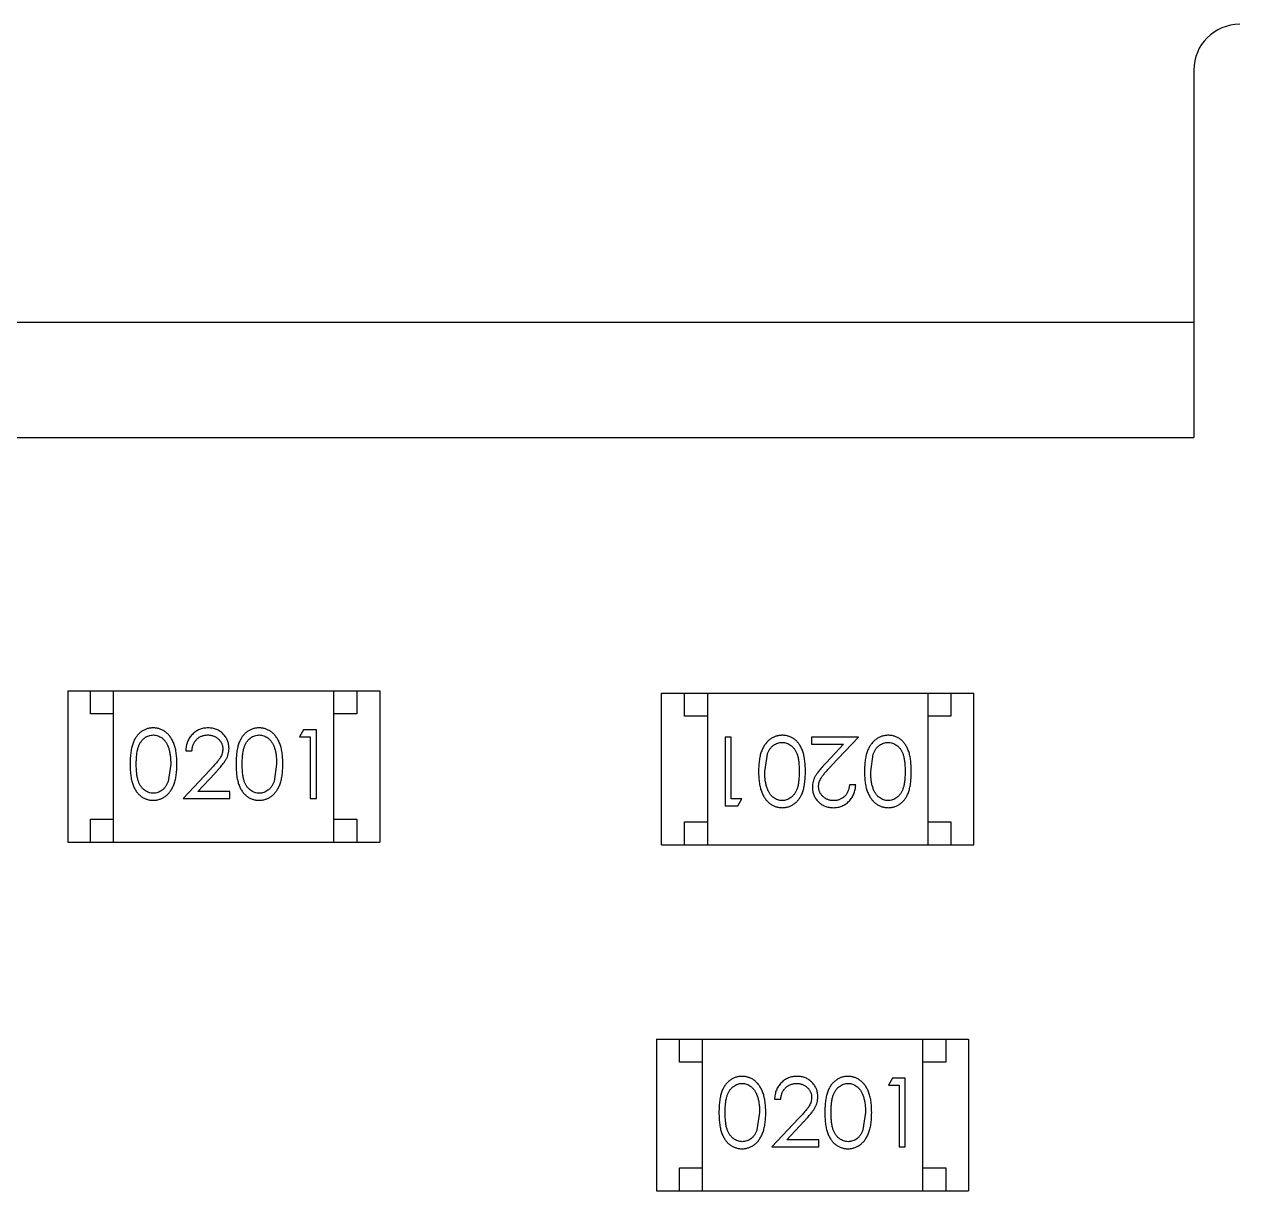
# Model space of a CAD drawing. Header units: millimetres. Extents: x -67 to 102, y -58 to 29.
# Drawn here: x 63.494 to 66.142, y -15.58 to -13.039 of the extents above; entities that cross this region are included whole.
import ezdxf

# ---------------------------------------------------------------- set-up
doc = ezdxf.new("R2010")
doc.units = ezdxf.units.MM
doc.header["$LTSCALE"] = 1.21
doc.header["$MEASUREMENT"] = 0
doc.layers.get('0').update_dxf_attribs({"linetype": 'CONTINUOUS'})

msp = doc.modelspace()

# ---------------------------------------------------------------- linework, layer by layer
at = {"color": 7, "linetype": 'Continuous'}
for p, q in [((66.0423, -13.1389), (66.0423, -13.9389)), ((66.0423, -13.6889), (58.8423, -13.6889)), ((58.8423, -13.9389), (66.0423, -13.9389)), ((63.5889, -14.4911), (63.5889, -14.8211)), ((63.5889, -14.4911), (64.2689, -14.4911)), ((63.6389, -14.5411), (63.6389, -14.4911)), ((63.6889, -14.8211), (63.6889, -14.4911)), ((64.1689, -14.8211), (64.1689, -14.4911)), ((64.2189, -14.4911), (64.2189, -14.5411)), ((64.2689, -14.4911), (64.2689, -14.8211)), ((64.8829, -14.4966), (65.5629, -14.4966)), ((64.8829, -14.8266), (64.8829, -14.4966)), ((64.9329, -14.5466), (64.9329, -14.4966)), ((64.9829, -14.4966), (64.9829, -14.8266)), ((65.4629, -14.4966), (65.4629, -14.8266)), ((65.5129, -14.4966), (65.5129, -14.5466)), ((65.5629, -14.8266), (65.5629, -14.4966)), ((63.6889, -14.5411), (63.6389, -14.5411)), ((64.2189, -14.5411), (64.1689, -14.5411)), ((64.9829, -14.5466), (64.9329, -14.5466)), ((65.5129, -14.5466), (65.4629, -14.5466)), ((64.103, -14.5758), (64.0942, -14.5912)), ((64.1307, -14.5758), (64.103, -14.5758)), ((64.1307, -14.7258), (64.1307, -14.5758)), ((64.0942, -14.5912), (64.1173, -14.5912)), ((64.1173, -14.5912), (64.1173, -14.7258)), ((65.0346, -14.5919), (65.0211, -14.5919)), ((65.0211, -14.5919), (65.0211, -14.7419)), ((65.0346, -14.7265), (65.0346, -14.5919)), ((65.3115, -14.5919), (65.2096, -14.5919)), ((65.2096, -14.5919), (65.2096, -14.6073)), ((65.2096, -14.6073), (65.2794, -14.6073)), ((65.2794, -14.6073), (65.2418, -14.6473)), ((65.2533, -14.654), (65.3115, -14.5919)), ((63.8461, -14.622), (63.8596, -14.622)), ((65.1076, -14.6669), (65.1133, -14.6292)), ((65.3384, -14.6669), (65.3441, -14.6292)), ((63.8134, -14.6508), (63.8077, -14.6885)), ((63.8985, -14.6637), (63.8404, -14.7258)), ((64.0442, -14.6508), (64.0385, -14.6885)), ((63.8725, -14.7104), (63.91, -14.6704)), ((65.3057, -14.6958), (65.2923, -14.6958)), ((63.9423, -14.7104), (63.8725, -14.7104)), ((63.9423, -14.7258), (63.9423, -14.7104)), ((63.8404, -14.7258), (63.9423, -14.7258)), ((64.1173, -14.7258), (64.1307, -14.7258)), ((65.0211, -14.7419), (65.0488, -14.7419)), ((65.0576, -14.7265), (65.0346, -14.7265)), ((65.0488, -14.7419), (65.0576, -14.7265)), ((63.6389, -14.8211), (63.6389, -14.7711)), ((63.6389, -14.7711), (63.6889, -14.7711)), ((64.1689, -14.7711), (64.2189, -14.7711)), ((64.2189, -14.7711), (64.2189, -14.8211)), ((64.9329, -14.7766), (64.9829, -14.7766)), ((64.9329, -14.8266), (64.9329, -14.7766)), ((65.4629, -14.7766), (65.5129, -14.7766)), ((65.5129, -14.7766), (65.5129, -14.8266)), ((63.5889, -14.8211), (64.2689, -14.8211)), ((64.8829, -14.8266), (65.5629, -14.8266)), ((64.8718, -15.2503), (65.5518, -15.2503)), ((64.8718, -15.2503), (64.8718, -15.5803)), ((64.9218, -15.3003), (64.9218, -15.2503)), ((64.9718, -15.5803), (64.9718, -15.2503)), ((65.4518, -15.5803), (65.4518, -15.2503)), ((65.5018, -15.2503), (65.5018, -15.3003)), ((65.5518, -15.2503), (65.5518, -15.5803)), ((64.9718, -15.3003), (64.9218, -15.3003)), ((65.5018, -15.3003), (65.4518, -15.3003)), ((65.3859, -15.335), (65.3771, -15.3504)), ((65.3771, -15.3504), (65.4002, -15.3504)), ((65.4136, -15.335), (65.3859, -15.335)), ((65.4002, -15.3504), (65.4002, -15.485)), ((65.4136, -15.485), (65.4136, -15.335)), ((65.129, -15.3812), (65.1425, -15.3812)), ((65.0963, -15.41), (65.0906, -15.4477)), ((65.3271, -15.41), (65.3214, -15.4477)), ((65.1814, -15.423), (65.1232, -15.485)), ((65.1554, -15.4697), (65.1929, -15.4296)), ((65.1232, -15.485), (65.2252, -15.485)), ((65.2252, -15.4697), (65.1554, -15.4697)), ((65.2252, -15.485), (65.2252, -15.4697)), ((65.4002, -15.485), (65.4136, -15.485)), ((64.9218, -15.5303), (64.9718, -15.5303)), ((64.9218, -15.5803), (64.9218, -15.5303)), ((65.4518, -15.5303), (65.5018, -15.5303)), ((65.5018, -15.5303), (65.5018, -15.5803)), ((64.8718, -15.5803), (65.5518, -15.5803))]:
    msp.add_line(p, q, dxfattribs=at)
msp.add_arc((66.1423, -13.1389), 0.1, 90, 180, dxfattribs=at)
for points, knots in [([(63.7751, -14.572), (63.7739, -14.572), (63.7716, -14.572), (63.7681, -14.5724), (63.7648, -14.5731), (63.7615, -14.574), (63.7583, -14.5752), (63.7552, -14.5767), (63.7521, -14.5784), (63.7492, -14.5803), (63.7464, -14.5825), (63.7437, -14.585), (63.7412, -14.5877), (63.7389, -14.5907), (63.7368, -14.5939), (63.7347, -14.5973), (63.7329, -14.601), (63.7312, -14.605), (63.7298, -14.6093), (63.7285, -14.614), (63.7274, -14.6191), (63.7265, -14.6247), (63.7258, -14.6306), (63.7253, -14.637), (63.725, -14.6438), (63.725, -14.6485), (63.725, -14.6509)], [0, 0, 0, 0, 0.033742, 0.066533, 0.099153, 0.13154, 0.164087, 0.196563, 0.229707, 0.263315, 0.297504, 0.331686, 0.366482, 0.4021, 0.438958, 0.476748, 0.515985, 0.556589, 0.599519, 0.645765, 0.695487, 0.748721, 0.805687, 0.866754, 0.931405, 1, 1, 1, 1]), ([(63.7384, -14.6508), (63.7384, -14.6488), (63.7384, -14.6449), (63.7387, -14.6392), (63.739, -14.634), (63.7396, -14.6291), (63.7402, -14.6245), (63.741, -14.6204), (63.7419, -14.6166), (63.743, -14.6132), (63.7442, -14.6101), (63.7456, -14.6072), (63.7471, -14.6045), (63.7487, -14.602), (63.7505, -14.5997), (63.7524, -14.5975), (63.7544, -14.5956), (63.7572, -14.5933), (63.761, -14.591), (63.7657, -14.5888), (63.7706, -14.5876), (63.7739, -14.5874), (63.7756, -14.5874)], [0, 0, 0, 0, 0.073302, 0.142286, 0.206253, 0.266017, 0.321612, 0.372532, 0.419497, 0.462398, 0.502825, 0.541489, 0.579034, 0.615143, 0.650298, 0.684912, 0.718701, 0.752189, 0.817245, 0.879117, 0.939613, 1, 1, 1, 1]), ([(63.8269, -14.6509), (63.8269, -14.6486), (63.8268, -14.6441), (63.8265, -14.6375), (63.826, -14.6313), (63.8252, -14.6255), (63.8243, -14.62), (63.8231, -14.6149), (63.8217, -14.6101), (63.8201, -14.6057), (63.8183, -14.6016), (63.8164, -14.5978), (63.8143, -14.5942), (63.812, -14.5909), (63.8096, -14.5879), (63.807, -14.5851), (63.8043, -14.5826), (63.8014, -14.5804), (63.7985, -14.5784), (63.7954, -14.5767), (63.7922, -14.5752), (63.7889, -14.574), (63.7856, -14.5731), (63.7822, -14.5724), (63.7787, -14.572), (63.7763, -14.572), (63.7751, -14.572)], [0, 0, 0, 0, 0.065278, 0.127205, 0.186168, 0.241675, 0.294115, 0.343609, 0.390387, 0.434463, 0.476646, 0.517002, 0.555936, 0.593716, 0.630057, 0.665601, 0.700745, 0.734917, 0.768681, 0.802087, 0.834849, 0.867433, 0.900138, 0.932806, 0.966212, 1, 1, 1, 1]), ([(63.7756, -14.5874), (63.7772, -14.5874), (63.7805, -14.5876), (63.7853, -14.5889), (63.79, -14.591), (63.7938, -14.5933), (63.7966, -14.5956), (63.7987, -14.5976), (63.8006, -14.5999), (63.8024, -14.6023), (63.8041, -14.605), (63.8057, -14.608), (63.8071, -14.6112), (63.8084, -14.6146), (63.8096, -14.6183), (63.8107, -14.6222), (63.8115, -14.6263), (63.8122, -14.6308), (63.8127, -14.6354), (63.8132, -14.6403), (63.8134, -14.6455), (63.8134, -14.649), (63.8134, -14.6508)], [0, 0, 0, 0, 0.059689, 0.119507, 0.181075, 0.246162, 0.279894, 0.314468, 0.350403, 0.387474, 0.426147, 0.466624, 0.508745, 0.553328, 0.600058, 0.649177, 0.700552, 0.754894, 0.811825, 0.871514, 0.934319, 1, 1, 1, 1]), ([(63.895, -14.572), (63.8934, -14.572), (63.8901, -14.5721), (63.8852, -14.5728), (63.8806, -14.5739), (63.8762, -14.5754), (63.872, -14.5774), (63.868, -14.5798), (63.8641, -14.5827), (63.8606, -14.586), (63.8573, -14.5896), (63.8544, -14.5935), (63.852, -14.5977), (63.85, -14.6021), (63.8483, -14.6067), (63.8472, -14.6116), (63.8464, -14.6167), (63.8462, -14.6202), (63.8461, -14.622)], [0, 0, 0, 0, 0.06445, 0.126725, 0.187421, 0.247417, 0.306749, 0.366595, 0.427749, 0.490235, 0.553031, 0.614805, 0.676505, 0.738096, 0.801021, 0.864897, 0.931209, 1, 1, 1, 1]), ([(63.8596, -14.622), (63.8597, -14.6206), (63.86, -14.618), (63.8607, -14.6143), (63.8616, -14.6107), (63.8629, -14.6074), (63.8644, -14.6043), (63.8661, -14.6014), (63.8681, -14.5988), (63.8704, -14.5964), (63.8729, -14.5943), (63.8755, -14.5924), (63.8782, -14.5909), (63.8812, -14.5896), (63.8843, -14.5886), (63.8875, -14.5879), (63.8909, -14.5874), (63.8932, -14.5874), (63.8943, -14.5874)], [0, 0, 0, 0, 0.073648, 0.143686, 0.210962, 0.275557, 0.338064, 0.399311, 0.4594, 0.51934, 0.579024, 0.637809, 0.695959, 0.754122, 0.813113, 0.873453, 0.935561, 1, 1, 1, 1]), ([(63.8943, -14.5874), (63.8955, -14.5874), (63.8977, -14.5874), (63.9009, -14.5879), (63.904, -14.5886), (63.907, -14.5896), (63.9098, -14.5908), (63.9125, -14.5924), (63.9151, -14.5942), (63.9175, -14.5963), (63.9197, -14.5986), (63.9216, -14.601), (63.9232, -14.6035), (63.9246, -14.6062), (63.9256, -14.6089), (63.9263, -14.6118), (63.9268, -14.6147), (63.9269, -14.6167), (63.9269, -14.6178)], [0, 0, 0, 0, 0.068027, 0.133505, 0.19695, 0.26027, 0.322741, 0.384982, 0.448465, 0.513424, 0.578224, 0.640011, 0.700094, 0.760067, 0.819012, 0.877878, 0.938035, 1, 1, 1, 1]), ([(63.9404, -14.6166), (63.9403, -14.6151), (63.9402, -14.6122), (63.9396, -14.6078), (63.9386, -14.6037), (63.9373, -14.5997), (63.9355, -14.5958), (63.9333, -14.5921), (63.9308, -14.5886), (63.9279, -14.5852), (63.9247, -14.5821), (63.9211, -14.5794), (63.9174, -14.5771), (63.9134, -14.5752), (63.9091, -14.5738), (63.9046, -14.5727), (63.8999, -14.5721), (63.8967, -14.572), (63.895, -14.572)], [0, 0, 0, 0, 0.06271, 0.123347, 0.183401, 0.242828, 0.302097, 0.36242, 0.423725, 0.487032, 0.550491, 0.612709, 0.674265, 0.73617, 0.799211, 0.863483, 0.930525, 1, 1, 1, 1]), ([(64.0059, -14.572), (64.0047, -14.572), (64.0024, -14.572), (63.9989, -14.5724), (63.9955, -14.5731), (63.9923, -14.574), (63.989, -14.5752), (63.9859, -14.5767), (63.9829, -14.5784), (63.9799, -14.5803), (63.9771, -14.5825), (63.9745, -14.585), (63.972, -14.5877), (63.9697, -14.5907), (63.9675, -14.5939), (63.9655, -14.5973), (63.9637, -14.601), (63.962, -14.605), (63.9605, -14.6093), (63.9592, -14.614), (63.9581, -14.6191), (63.9573, -14.6247), (63.9566, -14.6306), (63.9561, -14.637), (63.9558, -14.6438), (63.9558, -14.6485), (63.9557, -14.6509)], [0, 0, 0, 0, 0.033742, 0.066533, 0.099153, 0.13154, 0.164087, 0.196563, 0.229707, 0.263315, 0.297504, 0.331686, 0.366482, 0.4021, 0.438958, 0.476748, 0.515985, 0.556589, 0.599519, 0.645765, 0.695487, 0.748721, 0.805687, 0.866754, 0.931405, 1, 1, 1, 1]), ([(63.9692, -14.6508), (63.9692, -14.6488), (63.9692, -14.6449), (63.9695, -14.6392), (63.9698, -14.634), (63.9703, -14.6291), (63.9709, -14.6245), (63.9718, -14.6204), (63.9727, -14.6166), (63.9738, -14.6132), (63.975, -14.6101), (63.9764, -14.6072), (63.9779, -14.6045), (63.9795, -14.602), (63.9812, -14.5997), (63.9831, -14.5975), (63.9851, -14.5956), (63.988, -14.5933), (63.9918, -14.591), (63.9965, -14.5888), (64.0014, -14.5876), (64.0047, -14.5874), (64.0063, -14.5874)], [0, 0, 0, 0, 0.073302, 0.142286, 0.206253, 0.266017, 0.321612, 0.372532, 0.419497, 0.462398, 0.502825, 0.541489, 0.579034, 0.615143, 0.650298, 0.684912, 0.718701, 0.752189, 0.817245, 0.879117, 0.939613, 1, 1, 1, 1]), ([(64.0577, -14.6509), (64.0576, -14.6486), (64.0576, -14.6441), (64.0573, -14.6375), (64.0568, -14.6313), (64.056, -14.6255), (64.055, -14.62), (64.0539, -14.6149), (64.0525, -14.6101), (64.0509, -14.6057), (64.0491, -14.6016), (64.0472, -14.5978), (64.045, -14.5942), (64.0428, -14.5909), (64.0404, -14.5879), (64.0378, -14.5851), (64.0351, -14.5826), (64.0322, -14.5804), (64.0292, -14.5784), (64.0261, -14.5767), (64.023, -14.5752), (64.0197, -14.574), (64.0164, -14.5731), (64.013, -14.5724), (64.0095, -14.572), (64.0071, -14.572), (64.0059, -14.572)], [0, 0, 0, 0, 0.065278, 0.127205, 0.186168, 0.241675, 0.294115, 0.343609, 0.390387, 0.434463, 0.476646, 0.517002, 0.555936, 0.593716, 0.630057, 0.665601, 0.700745, 0.734917, 0.768681, 0.802087, 0.834849, 0.867433, 0.900138, 0.932806, 0.966212, 1, 1, 1, 1]), ([(64.0063, -14.5874), (64.008, -14.5874), (64.0113, -14.5876), (64.0161, -14.5889), (64.0208, -14.591), (64.0245, -14.5933), (64.0274, -14.5956), (64.0294, -14.5976), (64.0314, -14.5999), (64.0332, -14.6023), (64.0349, -14.605), (64.0364, -14.608), (64.0379, -14.6112), (64.0392, -14.6146), (64.0404, -14.6183), (64.0414, -14.6222), (64.0422, -14.6263), (64.043, -14.6308), (64.0435, -14.6354), (64.044, -14.6403), (64.0441, -14.6455), (64.0442, -14.649), (64.0442, -14.6508)], [0, 0, 0, 0, 0.059689, 0.119507, 0.181075, 0.246162, 0.279894, 0.314468, 0.350403, 0.387474, 0.426147, 0.466624, 0.508745, 0.553328, 0.600058, 0.649177, 0.700552, 0.754894, 0.811825, 0.871514, 0.934319, 1, 1, 1, 1]), ([(65.1459, -14.5881), (65.1448, -14.5881), (65.1424, -14.5881), (65.1389, -14.5886), (65.1354, -14.5892), (65.1321, -14.5901), (65.1288, -14.5914), (65.1256, -14.5928), (65.1225, -14.5946), (65.1195, -14.5965), (65.1166, -14.5988), (65.1139, -14.6013), (65.1113, -14.6041), (65.1089, -14.6071), (65.1066, -14.6104), (65.1046, -14.614), (65.1026, -14.6178), (65.1009, -14.6219), (65.0992, -14.6263), (65.0979, -14.631), (65.0968, -14.6361), (65.0958, -14.6416), (65.0951, -14.6474), (65.0945, -14.6535), (65.0943, -14.6601), (65.0942, -14.6646), (65.0942, -14.6668)], [0, 0, 0, 0, 0.033824, 0.067298, 0.10028, 0.133019, 0.165736, 0.198792, 0.232372, 0.266409, 0.301016, 0.336196, 0.371972, 0.408574, 0.446394, 0.485225, 0.525372, 0.567224, 0.611081, 0.65775, 0.70702, 0.759235, 0.814484, 0.873227, 0.934937, 1, 1, 1, 1]), ([(65.1961, -14.6668), (65.1961, -14.6645), (65.1961, -14.6598), (65.1958, -14.6531), (65.1953, -14.6467), (65.1945, -14.6408), (65.1936, -14.6352), (65.1926, -14.6301), (65.1912, -14.6254), (65.1897, -14.621), (65.188, -14.617), (65.1862, -14.6133), (65.1842, -14.6098), (65.182, -14.6066), (65.1797, -14.6037), (65.1772, -14.6009), (65.1746, -14.5985), (65.1718, -14.5963), (65.1688, -14.5944), (65.1658, -14.5927), (65.1627, -14.5912), (65.1595, -14.5901), (65.1563, -14.5892), (65.1529, -14.5885), (65.1495, -14.5881), (65.1471, -14.5881), (65.1459, -14.5881)], [0, 0, 0, 0, 0.068113, 0.132564, 0.193427, 0.250218, 0.303569, 0.353576, 0.400235, 0.443586, 0.484619, 0.524292, 0.56238, 0.599049, 0.63494, 0.669782, 0.704009, 0.737842, 0.771098, 0.803896, 0.836415, 0.868639, 0.900715, 0.933378, 0.966213, 1, 1, 1, 1]), ([(65.3767, -14.5881), (65.3755, -14.5881), (65.3731, -14.5881), (65.3696, -14.5886), (65.3662, -14.5892), (65.3628, -14.5901), (65.3596, -14.5914), (65.3564, -14.5928), (65.3533, -14.5946), (65.3503, -14.5965), (65.3474, -14.5988), (65.3447, -14.6013), (65.3421, -14.6041), (65.3397, -14.6071), (65.3374, -14.6104), (65.3353, -14.614), (65.3334, -14.6178), (65.3316, -14.6219), (65.33, -14.6263), (65.3287, -14.631), (65.3275, -14.6361), (65.3266, -14.6416), (65.3259, -14.6474), (65.3253, -14.6535), (65.325, -14.6601), (65.325, -14.6646), (65.3249, -14.6668)], [0, 0, 0, 0, 0.033824, 0.067298, 0.10028, 0.133019, 0.165736, 0.198792, 0.232372, 0.266409, 0.301016, 0.336196, 0.371972, 0.408574, 0.446394, 0.485225, 0.525372, 0.567224, 0.611081, 0.65775, 0.70702, 0.759235, 0.814484, 0.873227, 0.934937, 1, 1, 1, 1]), ([(65.4269, -14.6668), (65.4269, -14.6645), (65.4268, -14.6598), (65.4265, -14.6531), (65.426, -14.6467), (65.4253, -14.6408), (65.4244, -14.6352), (65.4233, -14.6301), (65.422, -14.6254), (65.4205, -14.621), (65.4188, -14.617), (65.417, -14.6133), (65.4149, -14.6098), (65.4128, -14.6066), (65.4105, -14.6037), (65.408, -14.6009), (65.4053, -14.5985), (65.4025, -14.5963), (65.3996, -14.5944), (65.3966, -14.5927), (65.3935, -14.5912), (65.3903, -14.5901), (65.387, -14.5892), (65.3837, -14.5885), (65.3802, -14.5881), (65.3779, -14.5881), (65.3767, -14.5881)], [0, 0, 0, 0, 0.068113, 0.132564, 0.193427, 0.250218, 0.303569, 0.353576, 0.400235, 0.443586, 0.484619, 0.524292, 0.56238, 0.599049, 0.63494, 0.669782, 0.704009, 0.737842, 0.771098, 0.803896, 0.836415, 0.868639, 0.900715, 0.933378, 0.966213, 1, 1, 1, 1]), ([(65.1133, -14.6292), (65.1137, -14.6281), (65.1145, -14.6261), (65.1158, -14.6232), (65.1173, -14.6204), (65.1189, -14.6179), (65.1206, -14.6156), (65.1225, -14.6135), (65.1245, -14.6116), (65.1273, -14.6093), (65.131, -14.607), (65.1357, -14.605), (65.1405, -14.6037), (65.1438, -14.6035), (65.1455, -14.6034)], [0, 0, 0, 0, 0.075949, 0.148549, 0.218996, 0.286119, 0.351826, 0.416074, 0.478265, 0.540325, 0.660405, 0.774606, 0.887187, 1, 1, 1, 1]), ([(65.1455, -14.6034), (65.1471, -14.6035), (65.1505, -14.6037), (65.1553, -14.605), (65.1601, -14.6071), (65.1638, -14.6094), (65.1667, -14.6117), (65.1687, -14.6137), (65.1706, -14.6158), (65.1724, -14.6181), (65.174, -14.6206), (65.1755, -14.6234), (65.1769, -14.6263), (65.1781, -14.6294), (65.1792, -14.6328), (65.1801, -14.6365), (65.1809, -14.6407), (65.1816, -14.6452), (65.182, -14.6501), (65.1824, -14.6554), (65.1826, -14.661), (65.1826, -14.6649), (65.1826, -14.6669)], [0, 0, 0, 0, 0.060034, 0.120278, 0.182348, 0.247919, 0.281641, 0.315701, 0.350322, 0.385703, 0.421819, 0.459196, 0.497866, 0.538301, 0.58121, 0.628183, 0.679403, 0.734699, 0.794074, 0.858416, 0.927049, 1, 1, 1, 1]), ([(65.3441, -14.6292), (65.3445, -14.6281), (65.3452, -14.6261), (65.3466, -14.6232), (65.348, -14.6204), (65.3496, -14.6179), (65.3514, -14.6156), (65.3532, -14.6135), (65.3552, -14.6116), (65.358, -14.6093), (65.3617, -14.607), (65.3664, -14.605), (65.3713, -14.6037), (65.3746, -14.6035), (65.3763, -14.6034)], [0, 0, 0, 0, 0.075949, 0.148549, 0.218996, 0.286119, 0.351826, 0.416074, 0.478265, 0.540325, 0.660405, 0.774606, 0.887187, 1, 1, 1, 1]), ([(65.3763, -14.6034), (65.3779, -14.6035), (65.3812, -14.6037), (65.3861, -14.605), (65.3908, -14.6071), (65.3946, -14.6094), (65.3974, -14.6117), (65.3995, -14.6137), (65.4014, -14.6158), (65.4032, -14.6181), (65.4048, -14.6206), (65.4063, -14.6234), (65.4076, -14.6263), (65.4089, -14.6294), (65.41, -14.6328), (65.4109, -14.6365), (65.4116, -14.6407), (65.4123, -14.6452), (65.4128, -14.6501), (65.4131, -14.6554), (65.4134, -14.661), (65.4134, -14.6649), (65.4134, -14.6669)], [0, 0, 0, 0, 0.060034, 0.120278, 0.182348, 0.247919, 0.281641, 0.315701, 0.350322, 0.385703, 0.421819, 0.459196, 0.497866, 0.538301, 0.58121, 0.628183, 0.679403, 0.734699, 0.794074, 0.858416, 0.927049, 1, 1, 1, 1]), ([(63.9269, -14.6178), (63.9268, -14.6194), (63.9267, -14.6226), (63.9257, -14.6274), (63.924, -14.6321), (63.922, -14.6359), (63.9199, -14.639), (63.9181, -14.6417), (63.9157, -14.6446), (63.9131, -14.6479), (63.91, -14.6514), (63.9065, -14.6553), (63.9027, -14.6594), (63.8999, -14.6623), (63.8985, -14.6637)], [0, 0, 0, 0, 0.088014, 0.174976, 0.2638, 0.355443, 0.406413, 0.465519, 0.533076, 0.609353, 0.693899, 0.787171, 0.889197, 1, 1, 1, 1]), ([(63.91, -14.6704), (63.9114, -14.6688), (63.9142, -14.6659), (63.9182, -14.6615), (63.9217, -14.6574), (63.9249, -14.6535), (63.9278, -14.6499), (63.9302, -14.6465), (63.9323, -14.6433), (63.9347, -14.6395), (63.937, -14.6348), (63.9389, -14.6289), (63.9401, -14.6228), (63.9403, -14.6187), (63.9404, -14.6166)], [0, 0, 0, 0, 0.09953, 0.192079, 0.277712, 0.357454, 0.429648, 0.495771, 0.555538, 0.608657, 0.707578, 0.804328, 0.901298, 1, 1, 1, 1]), ([(63.725, -14.6509), (63.725, -14.6533), (63.725, -14.6579), (63.7253, -14.6647), (63.7258, -14.671), (63.7265, -14.677), (63.7274, -14.6825), (63.7285, -14.6876), (63.7298, -14.6924), (63.7313, -14.6967), (63.733, -14.7007), (63.7349, -14.7044), (63.7369, -14.7079), (63.7391, -14.7111), (63.7414, -14.7141), (63.7438, -14.7168), (63.7465, -14.7192), (63.7493, -14.7214), (63.7522, -14.7234), (63.7552, -14.725), (63.7583, -14.7265), (63.7615, -14.7276), (63.7648, -14.7285), (63.7681, -14.7292), (63.7716, -14.7296), (63.7739, -14.7296), (63.7751, -14.7297)], [0, 0, 0, 0, 0.068113, 0.132564, 0.193427, 0.250218, 0.303569, 0.353576, 0.400235, 0.443586, 0.484619, 0.524292, 0.56238, 0.599049, 0.63494, 0.669782, 0.704009, 0.737842, 0.771098, 0.803896, 0.836415, 0.868639, 0.900715, 0.933378, 0.966213, 1, 1, 1, 1]), ([(63.7756, -14.7143), (63.7739, -14.7142), (63.7706, -14.714), (63.7657, -14.7127), (63.761, -14.7107), (63.7572, -14.7083), (63.7544, -14.706), (63.7523, -14.7041), (63.7504, -14.7019), (63.7487, -14.6996), (63.747, -14.6971), (63.7456, -14.6944), (63.7442, -14.6915), (63.743, -14.6884), (63.7419, -14.6849), (63.7409, -14.6812), (63.7402, -14.677), (63.7395, -14.6725), (63.7391, -14.6676), (63.7387, -14.6624), (63.7384, -14.6567), (63.7384, -14.6528), (63.7384, -14.6508)], [0, 0, 0, 0, 0.060034, 0.120278, 0.182348, 0.247919, 0.281641, 0.315701, 0.350322, 0.385703, 0.421819, 0.459196, 0.497866, 0.538301, 0.58121, 0.628183, 0.679403, 0.734699, 0.794074, 0.858416, 0.927049, 1, 1, 1, 1]), ([(63.7751, -14.7297), (63.7763, -14.7296), (63.7787, -14.7296), (63.7822, -14.7292), (63.7856, -14.7285), (63.789, -14.7276), (63.7922, -14.7264), (63.7954, -14.7249), (63.7985, -14.7232), (63.8015, -14.7212), (63.8044, -14.7189), (63.8072, -14.7164), (63.8098, -14.7136), (63.8122, -14.7106), (63.8144, -14.7073), (63.8165, -14.7037), (63.8184, -14.6999), (63.8202, -14.6958), (63.8218, -14.6915), (63.8231, -14.6867), (63.8243, -14.6816), (63.8253, -14.6762), (63.826, -14.6704), (63.8265, -14.6642), (63.8268, -14.6576), (63.8269, -14.6532), (63.8269, -14.6509)], [0, 0, 0, 0, 0.033824, 0.067298, 0.10028, 0.133019, 0.165736, 0.198792, 0.232372, 0.266409, 0.301016, 0.336196, 0.371972, 0.408574, 0.446394, 0.485225, 0.525372, 0.567224, 0.611081, 0.65775, 0.70702, 0.759235, 0.814484, 0.873227, 0.934937, 1, 1, 1, 1]), ([(63.9557, -14.6509), (63.9558, -14.6533), (63.9558, -14.6579), (63.9561, -14.6647), (63.9566, -14.671), (63.9573, -14.677), (63.9582, -14.6825), (63.9593, -14.6876), (63.9606, -14.6924), (63.9621, -14.6967), (63.9638, -14.7007), (63.9656, -14.7044), (63.9677, -14.7079), (63.9698, -14.7111), (63.9721, -14.7141), (63.9746, -14.7168), (63.9773, -14.7192), (63.9801, -14.7214), (63.983, -14.7234), (63.986, -14.725), (63.9891, -14.7265), (63.9923, -14.7276), (63.9956, -14.7285), (63.9989, -14.7292), (64.0024, -14.7296), (64.0047, -14.7296), (64.0059, -14.7297)], [0, 0, 0, 0, 0.068113, 0.132564, 0.193427, 0.250218, 0.303569, 0.353576, 0.400235, 0.443586, 0.484619, 0.524292, 0.56238, 0.599049, 0.63494, 0.669782, 0.704009, 0.737842, 0.771098, 0.803896, 0.836415, 0.868639, 0.900715, 0.933378, 0.966213, 1, 1, 1, 1]), ([(64.0063, -14.7143), (64.0047, -14.7142), (64.0014, -14.714), (63.9965, -14.7127), (63.9918, -14.7107), (63.988, -14.7083), (63.9852, -14.706), (63.9831, -14.7041), (63.9812, -14.7019), (63.9794, -14.6996), (63.9778, -14.6971), (63.9763, -14.6944), (63.975, -14.6915), (63.9737, -14.6884), (63.9726, -14.6849), (63.9717, -14.6812), (63.971, -14.677), (63.9703, -14.6725), (63.9698, -14.6676), (63.9695, -14.6624), (63.9692, -14.6567), (63.9692, -14.6528), (63.9692, -14.6508)], [0, 0, 0, 0, 0.060034, 0.120278, 0.182348, 0.247919, 0.281641, 0.315701, 0.350322, 0.385703, 0.421819, 0.459196, 0.497866, 0.538301, 0.58121, 0.628183, 0.679403, 0.734699, 0.794074, 0.858416, 0.927049, 1, 1, 1, 1]), ([(64.0059, -14.7297), (64.0071, -14.7296), (64.0095, -14.7296), (64.013, -14.7292), (64.0164, -14.7285), (64.0198, -14.7276), (64.023, -14.7264), (64.0262, -14.7249), (64.0293, -14.7232), (64.0323, -14.7212), (64.0352, -14.7189), (64.0379, -14.7164), (64.0405, -14.7136), (64.0429, -14.7106), (64.0452, -14.7073), (64.0473, -14.7037), (64.0492, -14.6999), (64.051, -14.6958), (64.0526, -14.6915), (64.0539, -14.6867), (64.0551, -14.6816), (64.056, -14.6762), (64.0567, -14.6704), (64.0573, -14.6642), (64.0576, -14.6576), (64.0576, -14.6532), (64.0577, -14.6509)], [0, 0, 0, 0, 0.033824, 0.067298, 0.10028, 0.133019, 0.165736, 0.198792, 0.232372, 0.266409, 0.301016, 0.336196, 0.371972, 0.408574, 0.446394, 0.485225, 0.525372, 0.567224, 0.611081, 0.65775, 0.70702, 0.759235, 0.814484, 0.873227, 0.934937, 1, 1, 1, 1]), ([(65.0942, -14.6668), (65.0942, -14.6692), (65.0943, -14.6736), (65.0945, -14.6802), (65.0951, -14.6864), (65.0958, -14.6923), (65.0968, -14.6977), (65.0979, -14.7029), (65.0994, -14.7076), (65.1009, -14.712), (65.1028, -14.7161), (65.1047, -14.72), (65.1068, -14.7235), (65.109, -14.7268), (65.1115, -14.7298), (65.114, -14.7326), (65.1167, -14.7351), (65.1196, -14.7374), (65.1226, -14.7394), (65.1257, -14.7411), (65.1289, -14.7425), (65.1321, -14.7437), (65.1354, -14.7446), (65.1389, -14.7453), (65.1424, -14.7457), (65.1448, -14.7457), (65.1459, -14.7458)], [0, 0, 0, 0, 0.065278, 0.127205, 0.186168, 0.241675, 0.294115, 0.343609, 0.390387, 0.434463, 0.476646, 0.517002, 0.555936, 0.593716, 0.630057, 0.665601, 0.700745, 0.734917, 0.768681, 0.802087, 0.834849, 0.867433, 0.900138, 0.932806, 0.966212, 1, 1, 1, 1]), ([(65.1455, -14.7304), (65.1439, -14.7303), (65.1406, -14.7301), (65.1357, -14.7289), (65.1311, -14.7267), (65.1273, -14.7244), (65.1244, -14.7221), (65.1224, -14.7201), (65.1204, -14.7179), (65.1186, -14.7154), (65.117, -14.7127), (65.1154, -14.7097), (65.1139, -14.7066), (65.1126, -14.7031), (65.1115, -14.6995), (65.1104, -14.6956), (65.1096, -14.6914), (65.1088, -14.687), (65.1083, -14.6823), (65.1079, -14.6774), (65.1077, -14.6722), (65.1077, -14.6687), (65.1076, -14.6669)], [0, 0, 0, 0, 0.059689, 0.119507, 0.181075, 0.246162, 0.279894, 0.314468, 0.350403, 0.387474, 0.426147, 0.466624, 0.508745, 0.553328, 0.600058, 0.649177, 0.700552, 0.754894, 0.811825, 0.871514, 0.934319, 1, 1, 1, 1]), ([(65.1826, -14.6669), (65.1826, -14.6689), (65.1826, -14.6728), (65.1824, -14.6785), (65.182, -14.6838), (65.1815, -14.6887), (65.1809, -14.6932), (65.1801, -14.6973), (65.1792, -14.7011), (65.1781, -14.7045), (65.1768, -14.7076), (65.1755, -14.7105), (65.174, -14.7132), (65.1723, -14.7157), (65.1706, -14.7181), (65.1687, -14.7202), (65.1667, -14.7221), (65.1638, -14.7244), (65.1601, -14.7267), (65.1554, -14.7289), (65.1505, -14.7301), (65.1472, -14.7303), (65.1455, -14.7304)], [0, 0, 0, 0, 0.073302, 0.142286, 0.206253, 0.266017, 0.321612, 0.372532, 0.419497, 0.462398, 0.502825, 0.541489, 0.579034, 0.615143, 0.650298, 0.684912, 0.718701, 0.752189, 0.817245, 0.879117, 0.939613, 1, 1, 1, 1]), ([(65.1459, -14.7458), (65.1471, -14.7457), (65.1495, -14.7457), (65.1529, -14.7453), (65.1563, -14.7446), (65.1596, -14.7437), (65.1628, -14.7425), (65.1659, -14.7411), (65.1689, -14.7393), (65.1719, -14.7374), (65.1747, -14.7352), (65.1774, -14.7327), (65.1798, -14.73), (65.1822, -14.7271), (65.1843, -14.7238), (65.1863, -14.7204), (65.1882, -14.7167), (65.1898, -14.7127), (65.1913, -14.7084), (65.1926, -14.7037), (65.1937, -14.6986), (65.1946, -14.6931), (65.1952, -14.6871), (65.1958, -14.6807), (65.1961, -14.6739), (65.1961, -14.6693), (65.1961, -14.6668)], [0, 0, 0, 0, 0.033742, 0.066533, 0.099153, 0.13154, 0.164087, 0.196563, 0.229707, 0.263315, 0.297504, 0.331686, 0.366482, 0.4021, 0.438958, 0.476748, 0.515985, 0.556589, 0.599519, 0.645765, 0.695487, 0.748721, 0.805687, 0.866754, 0.931405, 1, 1, 1, 1]), ([(65.2418, -14.6473), (65.2404, -14.6489), (65.2376, -14.6519), (65.2337, -14.6562), (65.2301, -14.6603), (65.2269, -14.6642), (65.2241, -14.6678), (65.2216, -14.6712), (65.2195, -14.6744), (65.2172, -14.6782), (65.2149, -14.6829), (65.2129, -14.6888), (65.2117, -14.6949), (65.2116, -14.6991), (65.2115, -14.7012)], [0, 0, 0, 0, 0.09953, 0.192079, 0.277712, 0.357454, 0.429648, 0.495771, 0.555538, 0.608657, 0.707578, 0.804328, 0.901298, 1, 1, 1, 1]), ([(65.2249, -14.7), (65.225, -14.6983), (65.2251, -14.6951), (65.2262, -14.6903), (65.2279, -14.6857), (65.2299, -14.6818), (65.2319, -14.6787), (65.2338, -14.676), (65.2361, -14.6731), (65.2388, -14.6698), (65.2419, -14.6663), (65.2453, -14.6625), (65.2492, -14.6583), (65.2519, -14.6555), (65.2533, -14.654)], [0, 0, 0, 0, 0.088014, 0.174976, 0.2638, 0.355443, 0.406413, 0.465519, 0.533076, 0.609353, 0.693899, 0.787171, 0.889197, 1, 1, 1, 1]), ([(65.3249, -14.6668), (65.325, -14.6692), (65.325, -14.6736), (65.3253, -14.6802), (65.3259, -14.6864), (65.3266, -14.6923), (65.3276, -14.6977), (65.3287, -14.7029), (65.3301, -14.7076), (65.3317, -14.712), (65.3335, -14.7161), (65.3354, -14.72), (65.3376, -14.7235), (65.3398, -14.7268), (65.3422, -14.7298), (65.3448, -14.7326), (65.3475, -14.7351), (65.3504, -14.7374), (65.3534, -14.7394), (65.3565, -14.7411), (65.3596, -14.7425), (65.3629, -14.7437), (65.3662, -14.7446), (65.3696, -14.7453), (65.3732, -14.7457), (65.3755, -14.7457), (65.3767, -14.7458)], [0, 0, 0, 0, 0.065278, 0.127205, 0.186168, 0.241675, 0.294115, 0.343609, 0.390387, 0.434463, 0.476646, 0.517002, 0.555936, 0.593716, 0.630057, 0.665601, 0.700745, 0.734917, 0.768681, 0.802087, 0.834849, 0.867433, 0.900138, 0.932806, 0.966212, 1, 1, 1, 1]), ([(65.3763, -14.7304), (65.3746, -14.7303), (65.3713, -14.7301), (65.3665, -14.7289), (65.3618, -14.7267), (65.3581, -14.7244), (65.3552, -14.7221), (65.3532, -14.7201), (65.3512, -14.7179), (65.3494, -14.7154), (65.3477, -14.7127), (65.3462, -14.7097), (65.3447, -14.7066), (65.3434, -14.7031), (65.3422, -14.6995), (65.3412, -14.6956), (65.3404, -14.6914), (65.3396, -14.687), (65.3391, -14.6823), (65.3387, -14.6774), (65.3385, -14.6722), (65.3384, -14.6687), (65.3384, -14.6669)], [0, 0, 0, 0, 0.059689, 0.119507, 0.181075, 0.246162, 0.279894, 0.314468, 0.350403, 0.387474, 0.426147, 0.466624, 0.508745, 0.553328, 0.600058, 0.649177, 0.700552, 0.754894, 0.811825, 0.871514, 0.934319, 1, 1, 1, 1]), ([(65.4134, -14.6669), (65.4134, -14.6689), (65.4134, -14.6728), (65.4131, -14.6785), (65.4128, -14.6838), (65.4123, -14.6887), (65.4117, -14.6932), (65.4108, -14.6973), (65.4099, -14.7011), (65.4088, -14.7045), (65.4076, -14.7076), (65.4062, -14.7105), (65.4047, -14.7132), (65.4031, -14.7157), (65.4014, -14.7181), (65.3995, -14.7202), (65.3975, -14.7221), (65.3946, -14.7244), (65.3909, -14.7267), (65.3862, -14.7289), (65.3812, -14.7301), (65.3779, -14.7303), (65.3763, -14.7304)], [0, 0, 0, 0, 0.073302, 0.142286, 0.206253, 0.266017, 0.321612, 0.372532, 0.419497, 0.462398, 0.502825, 0.541489, 0.579034, 0.615143, 0.650298, 0.684912, 0.718701, 0.752189, 0.817245, 0.879117, 0.939613, 1, 1, 1, 1]), ([(65.3767, -14.7458), (65.3779, -14.7457), (65.3802, -14.7457), (65.3837, -14.7453), (65.3871, -14.7446), (65.3903, -14.7437), (65.3936, -14.7425), (65.3967, -14.7411), (65.3997, -14.7393), (65.4027, -14.7374), (65.4055, -14.7352), (65.4081, -14.7327), (65.4106, -14.73), (65.4129, -14.7271), (65.4151, -14.7238), (65.4171, -14.7204), (65.4189, -14.7167), (65.4206, -14.7127), (65.4221, -14.7084), (65.4234, -14.7037), (65.4245, -14.6986), (65.4253, -14.6931), (65.426, -14.6871), (65.4265, -14.6807), (65.4268, -14.6739), (65.4269, -14.6693), (65.4269, -14.6668)], [0, 0, 0, 0, 0.033742, 0.066533, 0.099153, 0.13154, 0.164087, 0.196563, 0.229707, 0.263315, 0.297504, 0.331686, 0.366482, 0.4021, 0.438958, 0.476748, 0.515985, 0.556589, 0.599519, 0.645765, 0.695487, 0.748721, 0.805687, 0.866754, 0.931405, 1, 1, 1, 1]), ([(63.8077, -14.6885), (63.8074, -14.6896), (63.8066, -14.6916), (63.8053, -14.6946), (63.8038, -14.6973), (63.8022, -14.6998), (63.8005, -14.7021), (63.7986, -14.7043), (63.7966, -14.7062), (63.7938, -14.7084), (63.7901, -14.7108), (63.7854, -14.7128), (63.7805, -14.7141), (63.7772, -14.7142), (63.7756, -14.7143)], [0, 0, 0, 0, 0.075949, 0.148549, 0.218996, 0.286119, 0.351826, 0.416074, 0.478265, 0.540325, 0.660405, 0.774606, 0.887187, 1, 1, 1, 1]), ([(64.0385, -14.6885), (64.0381, -14.6896), (64.0374, -14.6916), (64.036, -14.6946), (64.0346, -14.6973), (64.033, -14.6998), (64.0312, -14.7021), (64.0294, -14.7043), (64.0274, -14.7062), (64.0246, -14.7084), (64.0209, -14.7108), (64.0162, -14.7128), (64.0113, -14.7141), (64.008, -14.7142), (64.0063, -14.7143)], [0, 0, 0, 0, 0.075949, 0.148549, 0.218996, 0.286119, 0.351826, 0.416074, 0.478265, 0.540325, 0.660405, 0.774606, 0.887187, 1, 1, 1, 1]), ([(65.2568, -14.7458), (65.2585, -14.7457), (65.2618, -14.7456), (65.2666, -14.745), (65.2712, -14.7438), (65.2757, -14.7423), (65.2799, -14.7403), (65.2839, -14.7379), (65.2877, -14.735), (65.2913, -14.7317), (65.2945, -14.7281), (65.2974, -14.7242), (65.2998, -14.7201), (65.3019, -14.7157), (65.3035, -14.711), (65.3046, -14.7062), (65.3055, -14.701), (65.3056, -14.6975), (65.3057, -14.6958)], [0, 0, 0, 0, 0.06445, 0.126725, 0.187421, 0.247417, 0.306749, 0.366595, 0.427749, 0.490235, 0.553031, 0.614805, 0.676505, 0.738096, 0.801021, 0.864897, 0.931209, 1, 1, 1, 1]), ([(65.2923, -14.6958), (65.2921, -14.6971), (65.2919, -14.6997), (65.2911, -14.7035), (65.2902, -14.707), (65.289, -14.7103), (65.2874, -14.7134), (65.2857, -14.7163), (65.2837, -14.7189), (65.2814, -14.7213), (65.279, -14.7234), (65.2764, -14.7253), (65.2736, -14.7269), (65.2707, -14.7281), (65.2676, -14.7291), (65.2643, -14.7299), (65.261, -14.7303), (65.2587, -14.7303), (65.2575, -14.7304)], [0, 0, 0, 0, 0.073648, 0.143686, 0.210962, 0.275557, 0.338064, 0.399311, 0.4594, 0.51934, 0.579024, 0.637809, 0.695959, 0.754122, 0.813113, 0.873453, 0.935561, 1, 1, 1, 1]), ([(65.2115, -14.7012), (65.2115, -14.7026), (65.2116, -14.7056), (65.2122, -14.7099), (65.2132, -14.714), (65.2145, -14.718), (65.2163, -14.7219), (65.2185, -14.7256), (65.221, -14.7292), (65.224, -14.7325), (65.2272, -14.7357), (65.2307, -14.7383), (65.2345, -14.7406), (65.2385, -14.7425), (65.2427, -14.744), (65.2472, -14.745), (65.2519, -14.7456), (65.2552, -14.7457), (65.2568, -14.7458)], [0, 0, 0, 0, 0.06271, 0.123347, 0.183401, 0.242828, 0.302097, 0.36242, 0.423725, 0.487032, 0.550491, 0.612709, 0.674265, 0.73617, 0.799211, 0.863483, 0.930525, 1, 1, 1, 1]), ([(65.2575, -14.7304), (65.2564, -14.7303), (65.2542, -14.7303), (65.2509, -14.7298), (65.2478, -14.7292), (65.2449, -14.7282), (65.242, -14.7269), (65.2393, -14.7254), (65.2368, -14.7235), (65.2343, -14.7214), (65.2321, -14.7191), (65.2302, -14.7167), (65.2286, -14.7142), (65.2272, -14.7116), (65.2262, -14.7088), (65.2255, -14.706), (65.225, -14.703), (65.225, -14.701), (65.2249, -14.7)], [0, 0, 0, 0, 0.068027, 0.133505, 0.19695, 0.26027, 0.322741, 0.384982, 0.448465, 0.513424, 0.578224, 0.640011, 0.700094, 0.760067, 0.819012, 0.877878, 0.938035, 1, 1, 1, 1]), ([(65.058, -15.3312), (65.0568, -15.3312), (65.0545, -15.3312), (65.051, -15.3317), (65.0477, -15.3323), (65.0444, -15.3333), (65.0412, -15.3344), (65.0381, -15.3359), (65.035, -15.3376), (65.0321, -15.3395), (65.0293, -15.3418), (65.0266, -15.3442), (65.0241, -15.3469), (65.0218, -15.3499), (65.0197, -15.3531), (65.0176, -15.3565), (65.0158, -15.3602), (65.0141, -15.3642), (65.0126, -15.3685), (65.0114, -15.3732), (65.0102, -15.3783), (65.0094, -15.3839), (65.0087, -15.3898), (65.0082, -15.3962), (65.0079, -15.403), (65.0079, -15.4077), (65.0079, -15.4101)], [0, 0, 0, 0, 0.033742, 0.066533, 0.099153, 0.13154, 0.164087, 0.196563, 0.229707, 0.263315, 0.297504, 0.331686, 0.366482, 0.4021, 0.438958, 0.476748, 0.515985, 0.556589, 0.599519, 0.645765, 0.695487, 0.748721, 0.805687, 0.866754, 0.931405, 1, 1, 1, 1]), ([(65.1098, -15.4101), (65.1098, -15.4078), (65.1097, -15.4033), (65.1094, -15.3967), (65.1089, -15.3905), (65.1081, -15.3847), (65.1072, -15.3792), (65.106, -15.3741), (65.1046, -15.3693), (65.103, -15.3649), (65.1012, -15.3608), (65.0993, -15.357), (65.0972, -15.3534), (65.0949, -15.3501), (65.0925, -15.3471), (65.0899, -15.3443), (65.0872, -15.3418), (65.0843, -15.3396), (65.0814, -15.3376), (65.0783, -15.3359), (65.0751, -15.3344), (65.0718, -15.3333), (65.0685, -15.3323), (65.0651, -15.3317), (65.0616, -15.3313), (65.0592, -15.3312), (65.058, -15.3312)], [0, 0, 0, 0, 0.065278, 0.127205, 0.186168, 0.241675, 0.294115, 0.343609, 0.390387, 0.434463, 0.476646, 0.517002, 0.555936, 0.593716, 0.630057, 0.665601, 0.700745, 0.734917, 0.768681, 0.802087, 0.834849, 0.867433, 0.900138, 0.932806, 0.966212, 1, 1, 1, 1]), ([(65.1779, -15.3312), (65.1763, -15.3312), (65.173, -15.3313), (65.1681, -15.332), (65.1635, -15.3331), (65.1591, -15.3346), (65.1549, -15.3366), (65.1509, -15.339), (65.147, -15.3419), (65.1435, -15.3452), (65.1402, -15.3488), (65.1373, -15.3527), (65.1349, -15.3569), (65.1329, -15.3613), (65.1312, -15.3659), (65.1301, -15.3708), (65.1293, -15.3759), (65.1291, -15.3794), (65.129, -15.3812)], [0, 0, 0, 0, 0.06445, 0.126725, 0.187421, 0.247417, 0.306749, 0.366595, 0.427749, 0.490235, 0.553031, 0.614805, 0.676505, 0.738096, 0.801021, 0.864897, 0.931209, 1, 1, 1, 1]), ([(65.2232, -15.3758), (65.2232, -15.3743), (65.2231, -15.3714), (65.2225, -15.3671), (65.2215, -15.3629), (65.2202, -15.3589), (65.2184, -15.3551), (65.2162, -15.3514), (65.2137, -15.3478), (65.2108, -15.3444), (65.2076, -15.3413), (65.204, -15.3386), (65.2003, -15.3363), (65.1963, -15.3344), (65.192, -15.333), (65.1875, -15.332), (65.1828, -15.3313), (65.1796, -15.3312), (65.1779, -15.3312)], [0, 0, 0, 0, 0.06271, 0.123347, 0.183401, 0.242828, 0.302097, 0.36242, 0.423725, 0.487032, 0.550491, 0.612709, 0.674265, 0.73617, 0.799211, 0.863483, 0.930525, 1, 1, 1, 1]), ([(65.2888, -15.3312), (65.2876, -15.3312), (65.2853, -15.3312), (65.2818, -15.3317), (65.2784, -15.3323), (65.2752, -15.3333), (65.2719, -15.3344), (65.2688, -15.3359), (65.2658, -15.3376), (65.2628, -15.3395), (65.26, -15.3418), (65.2574, -15.3442), (65.2549, -15.3469), (65.2526, -15.3499), (65.2504, -15.3531), (65.2484, -15.3565), (65.2466, -15.3602), (65.2449, -15.3642), (65.2434, -15.3685), (65.2421, -15.3732), (65.241, -15.3783), (65.2402, -15.3839), (65.2395, -15.3898), (65.239, -15.3962), (65.2387, -15.403), (65.2386, -15.4077), (65.2386, -15.4101)], [0, 0, 0, 0, 0.033742, 0.066533, 0.099153, 0.13154, 0.164087, 0.196563, 0.229707, 0.263315, 0.297504, 0.331686, 0.366482, 0.4021, 0.438958, 0.476748, 0.515985, 0.556589, 0.599519, 0.645765, 0.695487, 0.748721, 0.805687, 0.866754, 0.931405, 1, 1, 1, 1]), ([(65.3406, -15.4101), (65.3405, -15.4078), (65.3405, -15.4033), (65.3402, -15.3967), (65.3396, -15.3905), (65.3389, -15.3847), (65.3379, -15.3792), (65.3368, -15.3741), (65.3354, -15.3693), (65.3338, -15.3649), (65.332, -15.3608), (65.3301, -15.357), (65.3279, -15.3534), (65.3257, -15.3501), (65.3233, -15.3471), (65.3207, -15.3443), (65.318, -15.3418), (65.3151, -15.3396), (65.3121, -15.3376), (65.309, -15.3359), (65.3059, -15.3344), (65.3026, -15.3333), (65.2993, -15.3323), (65.2959, -15.3317), (65.2923, -15.3313), (65.29, -15.3312), (65.2888, -15.3312)], [0, 0, 0, 0, 0.065278, 0.127205, 0.186168, 0.241675, 0.294115, 0.343609, 0.390387, 0.434463, 0.476646, 0.517002, 0.555936, 0.593716, 0.630057, 0.665601, 0.700745, 0.734917, 0.768681, 0.802087, 0.834849, 0.867433, 0.900138, 0.932806, 0.966212, 1, 1, 1, 1]), ([(65.0213, -15.41), (65.0213, -15.408), (65.0213, -15.4041), (65.0216, -15.3985), (65.0219, -15.3932), (65.0225, -15.3883), (65.0231, -15.3837), (65.0239, -15.3796), (65.0248, -15.3758), (65.0259, -15.3724), (65.0271, -15.3693), (65.0285, -15.3664), (65.03, -15.3637), (65.0316, -15.3612), (65.0334, -15.3589), (65.0353, -15.3568), (65.0373, -15.3548), (65.0401, -15.3526), (65.0439, -15.3502), (65.0486, -15.3481), (65.0535, -15.3468), (65.0568, -15.3467), (65.0585, -15.3466)], [0, 0, 0, 0, 0.073302, 0.142286, 0.206253, 0.266017, 0.321612, 0.372532, 0.419497, 0.462398, 0.502825, 0.541489, 0.579034, 0.615143, 0.650298, 0.684912, 0.718701, 0.752189, 0.817245, 0.879117, 0.939613, 1, 1, 1, 1]), ([(65.0585, -15.3466), (65.0601, -15.3467), (65.0634, -15.3468), (65.0682, -15.3481), (65.0729, -15.3502), (65.0767, -15.3526), (65.0795, -15.3548), (65.0816, -15.3569), (65.0835, -15.3591), (65.0853, -15.3616), (65.087, -15.3643), (65.0886, -15.3672), (65.09, -15.3704), (65.0913, -15.3738), (65.0925, -15.3775), (65.0936, -15.3814), (65.0944, -15.3856), (65.0951, -15.39), (65.0956, -15.3946), (65.0961, -15.3995), (65.0963, -15.4047), (65.0963, -15.4082), (65.0963, -15.41)], [0, 0, 0, 0, 0.059689, 0.119507, 0.181075, 0.246162, 0.279894, 0.314468, 0.350403, 0.387474, 0.426147, 0.466624, 0.508745, 0.553328, 0.600058, 0.649177, 0.700552, 0.754894, 0.811825, 0.871514, 0.934319, 1, 1, 1, 1]), ([(65.1425, -15.3812), (65.1426, -15.3799), (65.1429, -15.3772), (65.1436, -15.3735), (65.1445, -15.3699), (65.1458, -15.3666), (65.1473, -15.3635), (65.149, -15.3607), (65.151, -15.358), (65.1533, -15.3556), (65.1557, -15.3535), (65.1584, -15.3516), (65.1611, -15.3501), (65.1641, -15.3488), (65.1672, -15.3478), (65.1704, -15.3471), (65.1738, -15.3467), (65.1761, -15.3466), (65.1772, -15.3466)], [0, 0, 0, 0, 0.073648, 0.143686, 0.210962, 0.275557, 0.338064, 0.399311, 0.4594, 0.51934, 0.579024, 0.637809, 0.695959, 0.754122, 0.813113, 0.873453, 0.935561, 1, 1, 1, 1]), ([(65.1772, -15.3466), (65.1784, -15.3466), (65.1806, -15.3467), (65.1838, -15.3471), (65.1869, -15.3478), (65.1899, -15.3488), (65.1927, -15.35), (65.1954, -15.3516), (65.198, -15.3534), (65.2004, -15.3555), (65.2026, -15.3578), (65.2045, -15.3602), (65.2061, -15.3627), (65.2075, -15.3654), (65.2085, -15.3681), (65.2092, -15.371), (65.2097, -15.3739), (65.2098, -15.376), (65.2098, -15.377)], [0, 0, 0, 0, 0.068027, 0.133505, 0.19695, 0.26027, 0.322741, 0.384982, 0.448465, 0.513424, 0.578224, 0.640011, 0.700094, 0.760067, 0.819012, 0.877878, 0.938035, 1, 1, 1, 1]), ([(65.2521, -15.41), (65.2521, -15.408), (65.2521, -15.4041), (65.2524, -15.3985), (65.2527, -15.3932), (65.2532, -15.3883), (65.2538, -15.3837), (65.2547, -15.3796), (65.2556, -15.3758), (65.2567, -15.3724), (65.2579, -15.3693), (65.2593, -15.3664), (65.2608, -15.3637), (65.2624, -15.3612), (65.2641, -15.3589), (65.266, -15.3568), (65.268, -15.3548), (65.2709, -15.3526), (65.2746, -15.3502), (65.2794, -15.3481), (65.2843, -15.3468), (65.2876, -15.3467), (65.2892, -15.3466)], [0, 0, 0, 0, 0.073302, 0.142286, 0.206253, 0.266017, 0.321612, 0.372532, 0.419497, 0.462398, 0.502825, 0.541489, 0.579034, 0.615143, 0.650298, 0.684912, 0.718701, 0.752189, 0.817245, 0.879117, 0.939613, 1, 1, 1, 1]), ([(65.2892, -15.3466), (65.2909, -15.3467), (65.2942, -15.3468), (65.299, -15.3481), (65.3037, -15.3502), (65.3074, -15.3526), (65.3103, -15.3548), (65.3123, -15.3569), (65.3143, -15.3591), (65.3161, -15.3616), (65.3178, -15.3643), (65.3193, -15.3672), (65.3208, -15.3704), (65.3221, -15.3738), (65.3233, -15.3775), (65.3243, -15.3814), (65.3251, -15.3856), (65.3259, -15.39), (65.3264, -15.3946), (65.3268, -15.3995), (65.327, -15.4047), (65.3271, -15.4082), (65.3271, -15.41)], [0, 0, 0, 0, 0.059689, 0.119507, 0.181075, 0.246162, 0.279894, 0.314468, 0.350403, 0.387474, 0.426147, 0.466624, 0.508745, 0.553328, 0.600058, 0.649177, 0.700552, 0.754894, 0.811825, 0.871514, 0.934319, 1, 1, 1, 1]), ([(65.2098, -15.377), (65.2097, -15.3786), (65.2096, -15.3818), (65.2086, -15.3866), (65.2069, -15.3913), (65.2049, -15.3951), (65.2028, -15.3982), (65.201, -15.4009), (65.1986, -15.4038), (65.1959, -15.4071), (65.1929, -15.4106), (65.1894, -15.4145), (65.1856, -15.4186), (65.1828, -15.4215), (65.1814, -15.423)], [0, 0, 0, 0, 0.088014, 0.174976, 0.2638, 0.355443, 0.406413, 0.465519, 0.533076, 0.609353, 0.693899, 0.787171, 0.889197, 1, 1, 1, 1]), ([(65.1929, -15.4296), (65.1943, -15.4281), (65.1971, -15.4251), (65.2011, -15.4207), (65.2046, -15.4166), (65.2078, -15.4127), (65.2107, -15.4091), (65.2131, -15.4057), (65.2152, -15.4026), (65.2176, -15.3987), (65.2199, -15.394), (65.2218, -15.3881), (65.223, -15.382), (65.2232, -15.3779), (65.2232, -15.3758)], [0, 0, 0, 0, 0.09953, 0.192079, 0.277712, 0.357454, 0.429648, 0.495771, 0.555538, 0.608657, 0.707578, 0.804328, 0.901298, 1, 1, 1, 1]), ([(65.0079, -15.4101), (65.0079, -15.4125), (65.0079, -15.4171), (65.0082, -15.4239), (65.0087, -15.4302), (65.0094, -15.4362), (65.0103, -15.4417), (65.0114, -15.4469), (65.0127, -15.4516), (65.0142, -15.4559), (65.0159, -15.4599), (65.0178, -15.4636), (65.0198, -15.4671), (65.022, -15.4703), (65.0243, -15.4733), (65.0267, -15.476), (65.0294, -15.4784), (65.0322, -15.4806), (65.0351, -15.4826), (65.0381, -15.4843), (65.0412, -15.4857), (65.0444, -15.4868), (65.0477, -15.4878), (65.051, -15.4884), (65.0545, -15.4888), (65.0568, -15.4889), (65.058, -15.4889)], [0, 0, 0, 0, 0.068113, 0.132564, 0.193427, 0.250218, 0.303569, 0.353576, 0.400235, 0.443586, 0.484619, 0.524292, 0.56238, 0.599049, 0.63494, 0.669782, 0.704009, 0.737842, 0.771098, 0.803896, 0.836415, 0.868639, 0.900715, 0.933378, 0.966213, 1, 1, 1, 1]), ([(65.0585, -15.4735), (65.0568, -15.4734), (65.0535, -15.4732), (65.0486, -15.4719), (65.0439, -15.4699), (65.0401, -15.4675), (65.0373, -15.4652), (65.0352, -15.4633), (65.0333, -15.4611), (65.0316, -15.4588), (65.0299, -15.4563), (65.0285, -15.4536), (65.0271, -15.4507), (65.0259, -15.4476), (65.0248, -15.4442), (65.0238, -15.4404), (65.0231, -15.4363), (65.0224, -15.4317), (65.022, -15.4268), (65.0216, -15.4216), (65.0213, -15.4159), (65.0213, -15.412), (65.0213, -15.41)], [0, 0, 0, 0, 0.060034, 0.120278, 0.182348, 0.247919, 0.281641, 0.315701, 0.350322, 0.385703, 0.421819, 0.459196, 0.497866, 0.538301, 0.58121, 0.628183, 0.679403, 0.734699, 0.794074, 0.858416, 0.927049, 1, 1, 1, 1]), ([(65.058, -15.4889), (65.0592, -15.4889), (65.0616, -15.4888), (65.0651, -15.4884), (65.0685, -15.4877), (65.0719, -15.4868), (65.0751, -15.4856), (65.0783, -15.4841), (65.0814, -15.4824), (65.0844, -15.4804), (65.0873, -15.4782), (65.0901, -15.4756), (65.0927, -15.4729), (65.0951, -15.4698), (65.0973, -15.4665), (65.0994, -15.4629), (65.1013, -15.4591), (65.1031, -15.4551), (65.1047, -15.4507), (65.106, -15.4459), (65.1072, -15.4408), (65.1082, -15.4354), (65.1089, -15.4296), (65.1094, -15.4234), (65.1097, -15.4169), (65.1098, -15.4124), (65.1098, -15.4101)], [0, 0, 0, 0, 0.033824, 0.067298, 0.10028, 0.133019, 0.165736, 0.198792, 0.232372, 0.266409, 0.301016, 0.336196, 0.371972, 0.408574, 0.446394, 0.485225, 0.525372, 0.567224, 0.611081, 0.65775, 0.70702, 0.759235, 0.814484, 0.873227, 0.934937, 1, 1, 1, 1]), ([(65.2386, -15.4101), (65.2386, -15.4125), (65.2387, -15.4171), (65.239, -15.4239), (65.2395, -15.4302), (65.2402, -15.4362), (65.2411, -15.4417), (65.2422, -15.4469), (65.2435, -15.4516), (65.245, -15.4559), (65.2467, -15.4599), (65.2485, -15.4636), (65.2506, -15.4671), (65.2527, -15.4703), (65.255, -15.4733), (65.2575, -15.476), (65.2602, -15.4784), (65.263, -15.4806), (65.2659, -15.4826), (65.2689, -15.4843), (65.272, -15.4857), (65.2752, -15.4868), (65.2785, -15.4878), (65.2818, -15.4884), (65.2853, -15.4888), (65.2876, -15.4889), (65.2888, -15.4889)], [0, 0, 0, 0, 0.068113, 0.132564, 0.193427, 0.250218, 0.303569, 0.353576, 0.400235, 0.443586, 0.484619, 0.524292, 0.56238, 0.599049, 0.63494, 0.669782, 0.704009, 0.737842, 0.771098, 0.803896, 0.836415, 0.868639, 0.900715, 0.933378, 0.966213, 1, 1, 1, 1]), ([(65.2892, -15.4735), (65.2876, -15.4734), (65.2843, -15.4732), (65.2794, -15.4719), (65.2747, -15.4699), (65.2709, -15.4675), (65.2681, -15.4652), (65.266, -15.4633), (65.2641, -15.4611), (65.2623, -15.4588), (65.2607, -15.4563), (65.2592, -15.4536), (65.2579, -15.4507), (65.2566, -15.4476), (65.2555, -15.4442), (65.2546, -15.4404), (65.2539, -15.4363), (65.2532, -15.4317), (65.2527, -15.4268), (65.2524, -15.4216), (65.2521, -15.4159), (65.2521, -15.412), (65.2521, -15.41)], [0, 0, 0, 0, 0.060034, 0.120278, 0.182348, 0.247919, 0.281641, 0.315701, 0.350322, 0.385703, 0.421819, 0.459196, 0.497866, 0.538301, 0.58121, 0.628183, 0.679403, 0.734699, 0.794074, 0.858416, 0.927049, 1, 1, 1, 1]), ([(65.2888, -15.4889), (65.29, -15.4889), (65.2924, -15.4888), (65.2959, -15.4884), (65.2993, -15.4877), (65.3027, -15.4868), (65.3059, -15.4856), (65.3091, -15.4841), (65.3122, -15.4824), (65.3152, -15.4804), (65.3181, -15.4782), (65.3208, -15.4756), (65.3234, -15.4729), (65.3258, -15.4698), (65.3281, -15.4665), (65.3302, -15.4629), (65.3321, -15.4591), (65.3339, -15.4551), (65.3355, -15.4507), (65.3368, -15.4459), (65.338, -15.4408), (65.3389, -15.4354), (65.3396, -15.4296), (65.3402, -15.4234), (65.3405, -15.4169), (65.3405, -15.4124), (65.3406, -15.4101)], [0, 0, 0, 0, 0.033824, 0.067298, 0.10028, 0.133019, 0.165736, 0.198792, 0.232372, 0.266409, 0.301016, 0.336196, 0.371972, 0.408574, 0.446394, 0.485225, 0.525372, 0.567224, 0.611081, 0.65775, 0.70702, 0.759235, 0.814484, 0.873227, 0.934937, 1, 1, 1, 1]), ([(65.0906, -15.4477), (65.0903, -15.4488), (65.0895, -15.4508), (65.0882, -15.4538), (65.0867, -15.4565), (65.0851, -15.459), (65.0834, -15.4613), (65.0815, -15.4635), (65.0795, -15.4654), (65.0767, -15.4676), (65.073, -15.47), (65.0683, -15.472), (65.0634, -15.4733), (65.0601, -15.4734), (65.0585, -15.4735)], [0, 0, 0, 0, 0.075949, 0.148549, 0.218996, 0.286119, 0.351826, 0.416074, 0.478265, 0.540325, 0.660405, 0.774606, 0.887187, 1, 1, 1, 1]), ([(65.3214, -15.4477), (65.321, -15.4488), (65.3203, -15.4508), (65.3189, -15.4538), (65.3175, -15.4565), (65.3159, -15.459), (65.3141, -15.4613), (65.3123, -15.4635), (65.3103, -15.4654), (65.3075, -15.4676), (65.3038, -15.47), (65.2991, -15.472), (65.2942, -15.4733), (65.2909, -15.4734), (65.2892, -15.4735)], [0, 0, 0, 0, 0.075949, 0.148549, 0.218996, 0.286119, 0.351826, 0.416074, 0.478265, 0.540325, 0.660405, 0.774606, 0.887187, 1, 1, 1, 1])]:
    msp.add_open_spline(points, degree=3, knots=knots, dxfattribs=at)

doc.saveas('drawing.dxf')
